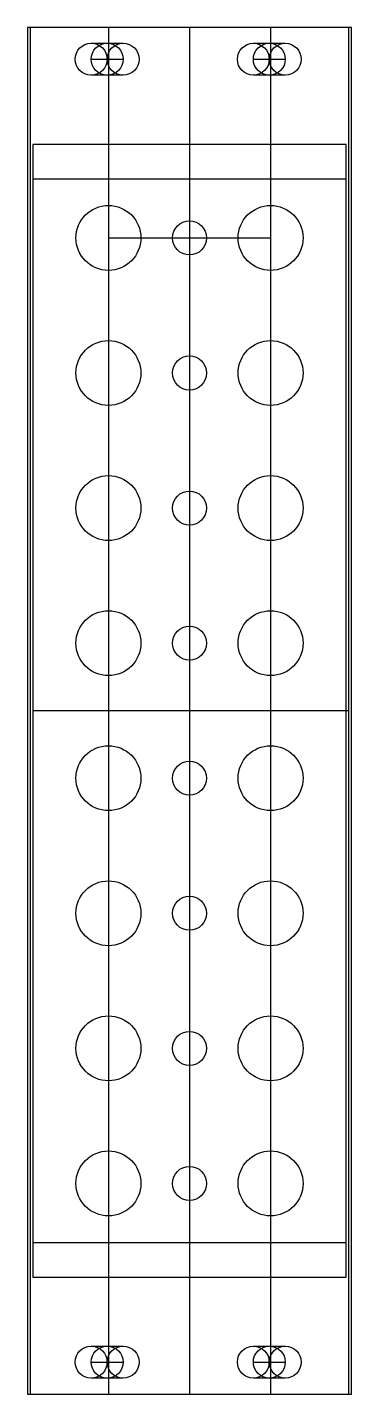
# Model space of a CAD drawing. Header units: millimetres. Extents: x -15 to 15, y -64 to 64.
import ezdxf

# ---------------------------------------------------------------- set-up
doc = ezdxf.new("R2010")
doc.units = ezdxf.units.MM
doc.layers.get('0').update_dxf_attribs({"linetype": 'CONTINUOUS'})

msp = doc.modelspace()

# ---------------------------------------------------------------- linework, layer by layer
for p, q in [((-7.62, 64.25), (-7.62, -64.25)), ((0, 64.25), (0, -64.25)), ((7.62, 64.25), (7.62, -64.31)), ((-9.24, 62.75), (-6.24, 62.75)), ((6, 62.75), (9, 62.75)), ((-9.24, 61.25), (-6.24, 61.25)), ((6, 61.25), (9, 61.25)), ((-6.24, 59.75), (-9.24, 59.75)), ((9, 59.75), (6, 59.75)), ((-14.74, 50), (14.74, 50)), ((-7.62, 44.45), (7.62, 44.45)), ((14.99, 0), (-14.74, 0)), ((-14.74, -50), (14.74, -50)), ((-9.24, -59.75), (-6.24, -59.75)), ((6, -59.75), (9, -59.75)), ((-9.24, -61.25), (-6.24, -61.25)), ((6, -61.25), (9, -61.25)), ((-6.24, -62.75), (-9.24, -62.75)), ((9, -62.75), (6, -62.75))]:
    msp.add_line(p, q)
for points in [[(15.24, 64.25), (-15.24, 64.25), (-15.24, -64.25), (15.24, -64.25)], [(14.99, 64.25), (-14.99, 64.25), (-14.99, -64.25), (14.99, -64.25)], [(14.74, 53.25), (-14.74, 53.25), (-14.74, -53.25), (14.74, -53.25)]]:
    msp.add_lwpolyline(points, close=True)
for centre, radius in [((-9.24, 61.25), 1.5), ((-7.74, 61.25), 1.5), ((-6.24, 61.25), 1.5), ((6, 61.25), 1.5), ((7.5, 61.25), 1.5), ((9, 61.25), 1.5), ((-7.62, 44.45), 3.05), ((7.62, 44.45), 3.05), ((0, 44.45), 1.6), ((-7.62, 31.75), 3.05), ((7.62, 31.75), 3.05), ((0, 31.75), 1.6), ((-7.62, 19.05), 3.05), ((7.62, 19.05), 3.05), ((0, 19.05), 1.6), ((-7.62, 6.35), 3.05), ((7.62, 6.35), 3.05), ((0, 6.35), 1.6), ((-7.62, -6.35), 3.05), ((7.62, -6.35), 3.05), ((0, -6.35), 1.6), ((-7.62, -19.05), 3.05), ((7.62, -19.05), 3.05), ((0, -19.05), 1.6), ((-7.62, -31.75), 3.05), ((7.62, -31.75), 3.05), ((0, -31.75), 1.6), ((-7.62, -44.45), 3.05), ((7.62, -44.45), 3.05), ((0, -44.45), 1.6), ((-9.24, -61.25), 1.5), ((-7.74, -61.25), 1.5), ((-6.24, -61.25), 1.5), ((6, -61.25), 1.5), ((7.5, -61.25), 1.5), ((9, -61.25), 1.5)]:
    msp.add_circle(centre, radius)

doc.saveas('drawing.dxf')
